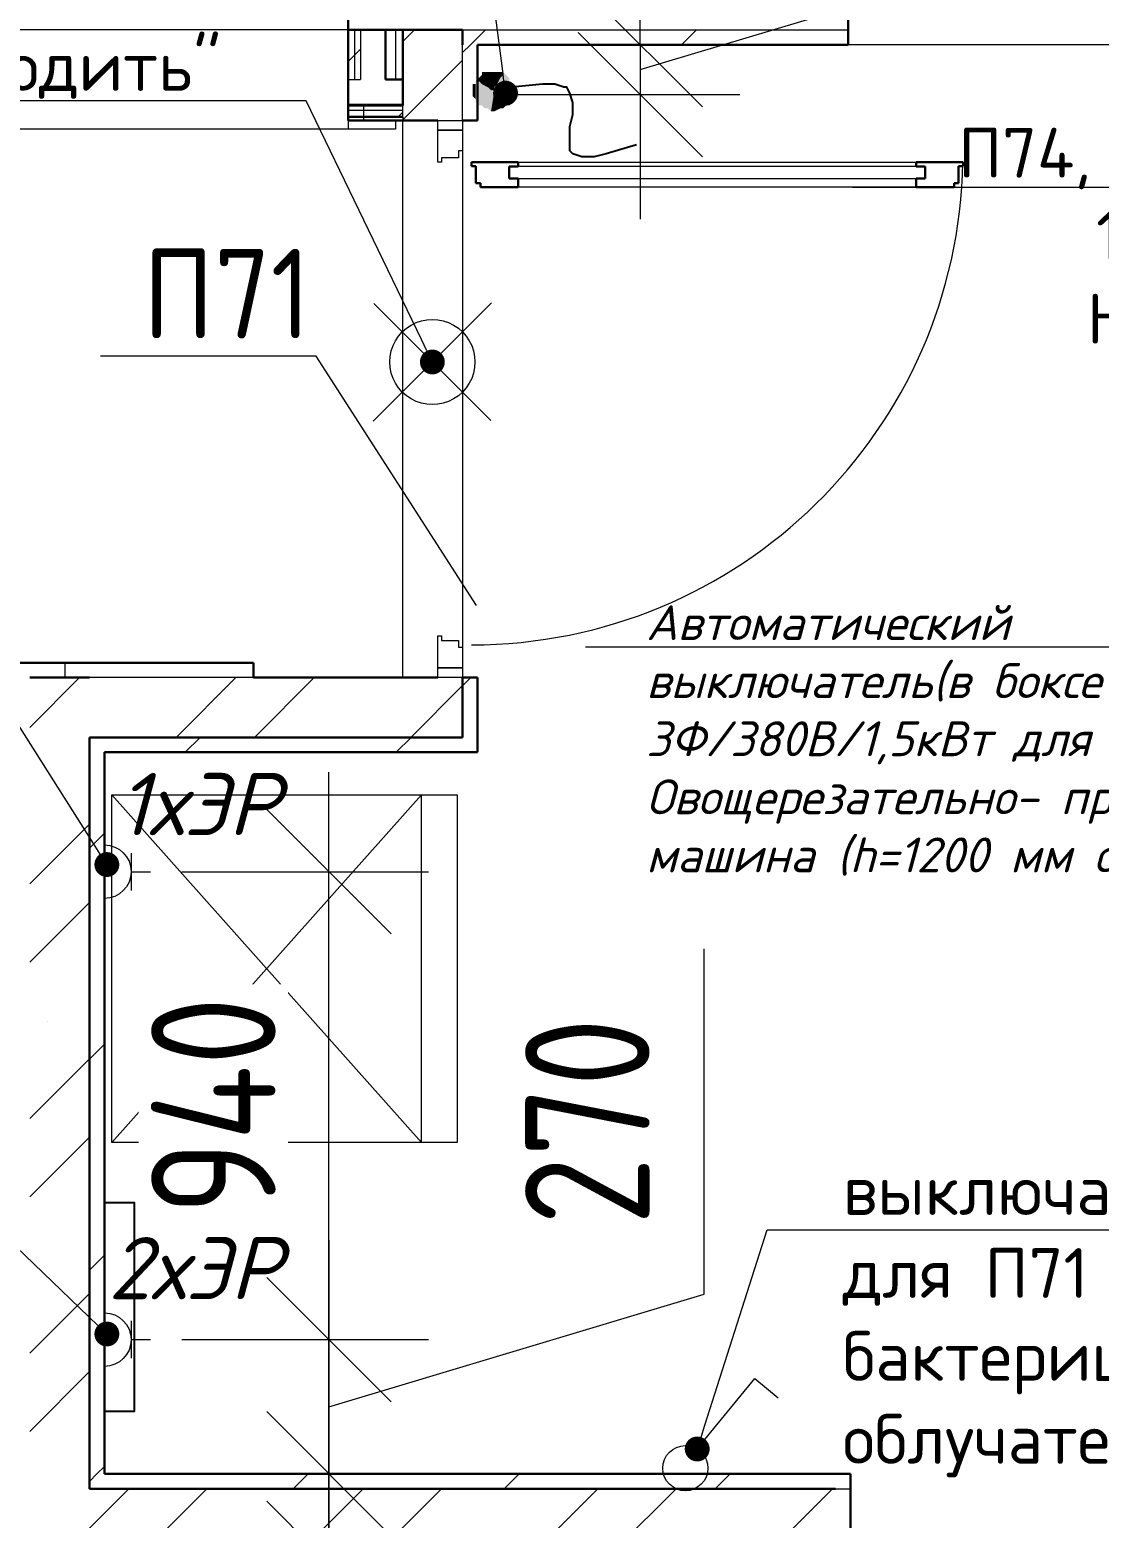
# Model space of a CAD drawing. Header units: millimetres. Extents: x -215207 to 92095, y -30385 to 123050.
# Drawn here: x -25027 to -22878, y 31719 to 34710 of the extents above; entities that cross this region are included whole.
import ezdxf
from ezdxf import colors
from ezdxf.entities.mleader import LeaderData, LeaderLine
from ezdxf.math import Vec2, Vec3

# ---------------------------------------------------------------- set-up
doc = ezdxf.new("R2010")
doc.units = ezdxf.units.MM
doc.linetypes.add('SPLOSHNAY', pattern=[20, 10, 10])
for name, color, linetype, lineweight in [('TX RO', 30, 'Continuous', 9), ('Двери', 7, 'Continuous', 9), ('ДОНМ_ТХ_(Холодильное)', 140, 'Continuous', 20), ('ДОНМ_ТХ_Анно', 84, 'Continuous', 20), ('Каркас_Импост', 7, 'Continuous', 9), ('Монтажный зазор', 7, 'Continuous', 9), ('Остекление', 7, 'Continuous', 9), ('Панель', 7, 'Continuous', 30), ('Поручни', 7, 'Continuous', 9), ('Стены', 7, 'Continuous', 18), ('Стены разрез', 7, 'Continuous', 30), ('Стены штриховка', 7, 'Continuous', 9)]:
    doc.layers.add(name, color=color, linetype=linetype, lineweight=lineweight)
doc.layers.add('бирюлевская', color=7, linetype='Continuous')
doc.layers.add('ТХ Подключения', color=10, linetype='SPLOSHNAY')
doc.layers.add('Открывание', color=7, linetype='Continuous', lineweight=9, true_color=0xc0c0c0)
doc.layers.add('ТХ Подключения ЭОМ', color=7, linetype='Continuous', lineweight=18, true_color=0x003efa)
doc.layers.add('тх размеры розетки', color=7, linetype='Continuous', true_color=0xe91640)
doc.styles.add('ISOCPEUR', font='isocpeur.ttf', dxfattribs={"width": 0.9, "height": 270})
doc.styles.add('lloyd', font='isocpeui.ttf', dxfattribs={"height": 120})
doc.styles.add('TX Text.Base', font='calibril.ttf', dxfattribs={"height": 250})
doc.styles.add('ГОСТ 2.304', font='CS_Gost2304.shx')
doc.styles.add('Номер', font='times.ttf', dxfattribs={"height": 150})
doc.styles.add('Розетки', font='isocpeui.ttf', dxfattribs={"height": 125})
doc.dimstyles.new('СПДС', dxfattribs={"dimscale": 100, "dimtxt": 2.5, "dimasz": 2.5, "dimexe": 2, "dimexo": 0.625, "dimgap": 1, "dimtad": 1, "dimdec": 0, "dimtxsty": 'ГОСТ 2.304', "dimblk": 'OBLIQUE', "dimblk1": 'OBLIQUE', "dimblk2": 'OBLIQUE', "dimcen": 2.5, "dimdle": 2, "dimadec": 0, "dimazin": 2, "dimtfac": 0.75, "dimtdec": 4, "dimtmove": 1, "dimatfit": 3, "dimfxl": 0, "dimtolj": 1, "dimarcsym": 0})
pattern_1 = [(45, (-45356.5, 7949.98), (-235.7317, 235.7317), []), (45, (-45199.35, 7949.98), (-235.7317, 235.7317), [])]
pattern_2 = [(45, (-45356.5, 7949.98), (-212.132, 212.132), [])]
pattern_3 = [(90, (-45356.5, 7950), (-600, 4e-14), [])]
pattern_4 = [(45, (-45356.5, 7949.98), (-106.066, 106.066), [])]

# ---------------------------------------------------------------- blocks, each defined once
blk = doc.blocks.new('_None')
blk = doc.blocks.new('el-kab-sv-tx')
at = {"color": 0}
blk.add_lwpolyline([(0.762, 1.99), (0.889, 1.567), (0.931, 1.397), (0.931, 1.228), (0.889, 1.101), (0.847, 1.058), (0.804, 1.058), (0.677, 1.058), (0.508, 1.058), (0.339, 1.101), (0.169, 1.101), (0.042, 1.058), (-0.042, 1.016), (-0.042, 0.974), (-0.085, 0.847), (-0.085, 0.677), (-0.042, 0.254)], dxfattribs=at)
at = {"color": 0, "transparency": 33554559}
for points in [[(-0.169, 0.212), (0.127, 0.169), (-0.212, 0.169)], [(-0.127, 0.212), (0.127, 0.212), (-0.169, 0.212)], [(0.127, 0.212), (-0.169, 0.212), (0.127, 0.169)], [(-0.085, 0.254), (0.127, 0.212), (-0.127, 0.212)], [(0.169, 0.212), (0.169, 0.212), (-0.127, 0.212)], [(0.169, 0.212), (-0.127, 0.212), (0.127, 0.212)], [(-0.127, 0.212), (0.169, 0.212), (0.127, 0.212)], [(-0.042, 0.254), (0.085, 0.254), (-0.085, 0.254)], [(0.127, 0.254), (0.127, 0.254), (-0.085, 0.254)], [(0.127, 0.254), (-0.085, 0.254), (0.085, 0.254)], [(0.127, 0.254), (-0.085, 0.254), (0.127, 0.212)], [(0, 0.254), (0.042, 0.254), (-0.042, 0.254)], [(-0.042, 0.254), (0.042, 0.254), (0.042, 0.254)], [(0.042, 0.254), (-0.042, 0.254), (0.085, 0.254)], [(0.169, 0.212), (0.127, 0.212), (0.127, 0.212)], [(0.212, 0.212), (0.212, 0.212), (0.127, 0.212)], [(0.212, 0.212), (0.127, 0.212), (0.169, 0.212)], [(0.212, 0.212), (0.127, 0.212), (0.212, 0.169)], [(0.127, 0.212), (0.212, 0.169), (0.127, 0.169)], [(-0.212, 0.169), (0.085, 0.127), (-0.254, 0.127)], [(-0.254, 0.127), (-0.212, 0.127), (-0.212, 0.127)], [(-0.212, 0.127), (-0.254, 0.127), (-0.169, 0.085)], [(-0.254, 0.127), (-0.169, 0.085), (-0.254, 0.085)], [(0.085, 0.127), (-0.254, 0.127), (0.042, 0)], [(-0.254, 0.127), (0.042, 0), (-0.042, 0)], [(-0.169, 0.085), (-0.254, 0.085), (-0.085, 0.042)], [(-0.254, 0.085), (-0.085, 0.042), (-0.254, 0.042)], [(-0.085, 0.042), (-0.254, 0.042), (-0.042, 0)], [(-0.254, 0.042), (-0.042, 0), (-0.254, 0)], [(-0.254, 0), (0, 0), (0, 0)], [(0, 0), (0, 0), (-0.254, 0)], [(0, 0), (-0.254, 0), (0, -0.042)], [(-0.254, 0), (0, -0.042), (-0.254, -0.042)], [(0.127, 0.169), (-0.212, 0.169), (0.085, 0.127)], [(0.042, 0), (0.296, -0.042), (0, -0.042)], [(0.085, 0.127), (0.254, 0.085), (0.042, 0.085)], [(0.254, 0.085), (0.042, 0.085), (0.296, 0)], [(0.042, 0.085), (0.296, 0), (0.042, 0)], [(0.296, 0), (0.042, 0), (0.296, -0.042)], [(0.127, 0.169), (0.254, 0.127), (0.085, 0.127)], [(0.254, 0.127), (0.085, 0.127), (0.254, 0.085)], [(0.212, 0.169), (0.127, 0.169), (0.254, 0.127)], [(0, -0.042), (-0.254, -0.042), (-0.042, -0.085)], [(-0.254, -0.042), (-0.042, -0.085), (-0.254, -0.085)], [(-0.042, -0.085), (-0.254, -0.085), (-0.085, -0.169)], [(-0.254, -0.085), (-0.085, -0.169), (-0.254, -0.169)], [(-0.254, -0.169), (-0.085, -0.169), (-0.212, -0.169)], [(-0.085, -0.169), (-0.212, -0.169), (-0.127, -0.212)], [(-0.212, -0.169), (-0.127, -0.212), (-0.169, -0.212)], [(-0.085, -0.169), (0.212, -0.212), (-0.127, -0.212)], [(-0.042, -0.085), (0.254, -0.127), (-0.085, -0.127)], [(0.254, -0.127), (-0.085, -0.127), (0.212, -0.169)], [(-0.085, -0.127), (0.212, -0.169), (-0.085, -0.169)], [(0.212, -0.169), (-0.085, -0.169), (0.212, -0.212)], [(0, -0.042), (0.254, -0.085), (-0.042, -0.085)], [(0.254, -0.085), (-0.042, -0.085), (0.254, -0.127)], [(0.296, -0.042), (0, -0.042), (0.254, -0.085)], [(-0.127, -0.254), (-0.127, -0.254), (-0.169, -0.212)], [(-0.127, -0.254), (-0.169, -0.212), (-0.127, -0.212)], [(0.212, -0.212), (-0.127, -0.212), (0.169, -0.254)], [(-0.127, -0.212), (0.169, -0.254), (-0.127, -0.254)], [(-0.127, -0.254), (0.169, -0.254), (0.169, -0.254)], [(0.169, -0.254), (0.169, -0.254), (-0.127, -0.254)], [(0.169, -0.254), (-0.127, -0.254), (0.127, -0.254)], [(-0.127, -0.254), (0.127, -0.254), (-0.085, -0.254)], [(0.127, -0.254), (-0.085, -0.254), (0.085, -0.296)], [(-0.085, -0.254), (0.085, -0.296), (-0.085, -0.296)], [(0.085, -0.296), (-0.085, -0.296), (0.042, -0.296)], [(-0.085, -0.296), (0.042, -0.296), (-0.042, -0.296)], [(0.042, -0.296), (-0.042, -0.296), (0, -0.296)], [(-0.042, -0.296), (0.042, -0.296), (0.042, -0.296)], [(0.042, -0.296), (0.042, -0.296), (-0.042, -0.296)]]:
    blk.add_solid(points, dxfattribs=at)
blk = doc.blocks.new('MD1RC4AS-181219145053-0131')
at = {"linetype": 'Continuous', "lineweight": 20, "flags": 128}
for points in [[(179.2, -179.2), (-179.2, 179.2)], [(176.8, 176.8), (-176.8, -176.8)]]:
    blk.add_lwpolyline(points, dxfattribs=at)
blk.add_lwpolyline([(129, 0, 0.268049), (64.5, 111.8, 0.26775), (-64.5, 111.8, 0.268049), (-129, 0, 0.267871), (-64.5, -111.8, 0.26775), (64.5, -111.8, 0.267871)], format="xyb", close=True, dxfattribs=at)
blk = doc.blocks.new('выключатель для ОБН')
at = {"ltscale": 100}
for p, q in [((1015900.3, 353663), (1016132.6, 353945.7)), ((1016132.6, 353945.7), (1016225.8, 353869.1))]:
    blk.add_line(p, q, dxfattribs=at)
blk.add_circle((1015852.6, 353585.7), 90.8, dxfattribs=at)
blk = doc.blocks.new('ЭР1')
at = {"color": 0}
for p, q in [((468776.8, 51486.8), (468776.8, 51449.2)), ((468830.6, 51503), (468830.6, 51395.4)), ((468776.8, 51449.2), (468737.7, 51449.2)), ((468776.8, 51449.2), (468776.8, 51411.7))]:
    blk.add_line(p, q, dxfattribs=at)
blk.add_arc((468830.6, 51449.2), 53.8, 90, 270, dxfattribs=at)
at = {"layer": 'TX RO', "ltscale": 100, "style": 'Номер', "flags": 8}
blk.add_attdef('RO_RAM_001', (466396.1, 51417.4), '', height=420, rotation=180, dxfattribs=at)
blk = doc.blocks.new('Дверь_Alumark_однопольная_S50 - Дв-6_1_1_2200х1120 Пр-6739505-План 1 этажа смеж')
at = {"layer": 'Каркас_Импост'}
for p, q in [((-415, 60), (-374, 60)), ((-415, 10), (-415, 60)), ((-374, 60), (-374, 52)), ((624, 52), (624, 60)), ((624, 60), (665, 60)), ((665, 60), (665, 10)), ((-374, 52), (-360, 52)), ((-360, 52), (-360, 18)), ((610, 52), (624, 52)), ((610, 18), (610, 52)), ((-351, 10), (-415, 10)), ((-360, 18), (-351, 18)), ((-351, 18), (-351, 10)), ((601, 18), (610, 18)), ((601, 10), (601, 18)), ((665, 10), (601, 10))]:
    blk.add_line(p, q, dxfattribs=at)
at = {"layer": 'Монтажный зазор'}
for p, q in [((-435, 60), (-415, 60)), ((-435, 10), (-435, 60)), ((-415, 60), (-415, 10)), ((665, 60), (685, 60)), ((665, 10), (665, 60)), ((685, 60), (685, 10)), ((-415, 10), (-435, 10)), ((685, 10), (665, 10))]:
    blk.add_line(p, q, dxfattribs=at)
at = {"layer": 'Остекление'}
for p, q in [((-342, 990), (-342, 154)), ((-318, 990), (-342, 990)), ((-318, 154), (-318, 990)), ((-342, 154), (-318, 154))]:
    blk.add_line(p, q, dxfattribs=at)
at = {"layer": 'Открывание'}
blk.add_arc((-369, 78), 988, 0, 88.9561, dxfattribs=at)
at = {"layer": 'Панель'}
for p, q in [((-351, 1066), (-343, 1066)), ((-351, 972), (-351, 1066)), ((-343, 1066), (-343, 1057)), ((-343, 1057), (-309, 1057)), ((-309, 1057), (-309, 1048)), ((-309, 1048), (-301, 1048)), ((-301, 1048), (-301, 972)), ((-342, 990), (-342, 972)), ((-318, 990), (-342, 990)), ((-318, 972), (-318, 990)), ((-342, 972), (-351, 972)), ((-301, 972), (-318, 972)), ((-351, 78), (-351, 172)), ((-342, 172), (-351, 172)), ((-342, 154), (-342, 172)), ((-318, 154), (-342, 154)), ((-318, 172), (-318, 154)), ((-301, 172), (-318, 172)), ((-301, 172), (-301, 96)), ((-309, 96), (-309, 87)), ((-301, 96), (-309, 96)), ((-343, 78), (-351, 78)), ((-343, 87), (-343, 78)), ((-309, 87), (-343, 87))]:
    blk.add_line(p, q, dxfattribs=at)
at = {"layer": 'Панель', "lineweight": 9}
for p, q in [((-351, 172), (-351, 972)), ((-301, 972), (-301, 172))]:
    blk.add_line(p, q, dxfattribs=at)
blk = doc.blocks.new('Ограждение - Ограждение-4427602-План 1 этажа смеж')
at = {"layer": 'Поручни'}
for p, q in [((20969, 26760.3), (19219, 26760.3)), ((21064, 26760.3), (21064, 26660.3)), ((21064, 26578.3), (21064, 26560.3)), ((21064, 26560.3), (18649, 26560.3))]:
    blk.add_line(p, q, dxfattribs=at)
blk = doc.blocks.new('Ограждение - Ограждение-6671668-План 1 этажа смеж')
at = {"layer": 'Поручни'}
for p, q in [((20969, 27210.3), (19219, 27210.3)), ((19219, 26560.3), (19219, 26578.3)), ((20969, 26578.3), (20969, 26560.3)), ((20969, 26560.3), (19219, 26560.3))]:
    blk.add_line(p, q, dxfattribs=at)
blk = doc.blocks.new('_Dot')
at = {"color": 0, "linetype": 'ByBlock', "lineweight": -2}
blk.add_line((-0.5, 0), (-1, 0), dxfattribs=at)
at = {"color": 0, "linetype": 'ByBlock', "const_width": 0.5}
blk.add_lwpolyline([(-0.25, 0, 1), (0.25, 0, 1)], format="xyb", close=True, dxfattribs=at)
blk = doc.blocks.new('_Oblique')
at = {"color": 0, "linetype": 'ByBlock', "lineweight": -2}
blk.add_line((-0.5, -0.5), (0.5, 0.5), dxfattribs=at)
blk = doc.blocks.new('*D593')
at = {"layer": 'Defpoints', "color": 0, "ltscale": 100, "transparency": 16777216}
for p in [(-24877.5, 31628.2), (-24877.2, 31428.6), (-24426, 31428.6)]:
    blk.add_point(p, dxfattribs=at)
at = {"layer": 'тх размеры розетки', "color": 0, "lineweight": 9, "ltscale": 100, "transparency": 16777216}
for p, q in [((-24426, 31628.2), (-24426, 31878.2)), ((-24815, 31628.2), (-24226, 31628.2)), ((-24426, 31628.2), (-24426, 31428.6)), ((-24426, 31628.2), (-24426, 31428.6)), ((-24426, 31528.4), (-23661, 31267.3)), ((-24814.7, 31428.6), (-24226, 31428.6)), ((-24426, 31428.6), (-24426, 31178.6)), ((-23661, 31267.3), (-23661, 30579.8))]:
    blk.add_line(p, q, dxfattribs=at)
at = {"layer": 'тх размеры розетки', "color": 0, "lineweight": 9, "ltscale": 100, "transparency": 16777216, "xscale": 250, "yscale": 250, "zscale": 250}
for p, rotation in [((-24426, 31628.2), 270), ((-24426, 31428.6), 90)]:
    blk.add_blockref('_Oblique', p, dxfattribs=dict(at, rotation=rotation))
at = {"layer": 'тх размеры розетки', "color": 0, "ltscale": 100, "transparency": 16777216, "insert": (-23895.7, 30923.6), "char_height": 250, "attachment_point": 5, "rotation": 90, "style": 'ГОСТ 2.304', "bg_fill": 3, "box_fill_scale": 1.1, "bg_fill_color": 256, "bg_fill_true_color": 13158600, "bg_fill_transparency": 0}
blk.add_mtext('\\A1;200', dxfattribs=at)
blk = doc.blocks.new('*D594')
at = {"layer": 'Defpoints', "color": 0, "ltscale": 100, "transparency": 16777216}
for p in [(-24784.5, 32077.9), (-24784.5, 31808.2), (-24426, 31808.2)]:
    blk.add_point(p, dxfattribs=at)
at = {"layer": 'тх размеры розетки', "color": 0, "lineweight": 9, "ltscale": 100, "transparency": 16777216}
for p, q in [((-23672, 32169.3), (-23672, 32863)), ((-24426, 32277.9), (-24426, 31608.2)), ((-24426, 31943.1), (-23672, 32169.3)), ((-24722, 32077.9), (-24226, 32077.9)), ((-24722, 31808.2), (-24226, 31808.2))]:
    blk.add_line(p, q, dxfattribs=at)
at = {"layer": 'тх размеры розетки', "color": 0, "lineweight": 9, "ltscale": 100, "transparency": 16777216, "xscale": 250, "yscale": 250, "zscale": 250}
for p, rotation in [((-24426, 32077.9), 90), ((-24426, 31808.2), 270)]:
    blk.add_blockref('_Oblique', p, dxfattribs=dict(at, rotation=rotation))
at = {"layer": 'тх размеры розетки', "color": 0, "ltscale": 100, "transparency": 16777216, "insert": (-23906.7, 32516.2), "char_height": 250, "attachment_point": 5, "rotation": 90, "style": 'ГОСТ 2.304', "bg_fill": 3, "box_fill_scale": 1.1, "bg_fill_color": 256, "bg_fill_true_color": 13158600, "bg_fill_transparency": 0}
blk.add_mtext('\\A1;270', dxfattribs=at)
blk = doc.blocks.new('*D595')
at = {"layer": 'Defpoints', "color": 0, "ltscale": 100, "transparency": 16777216}
for p in [(-24784.5, 33018.2), (-24426, 33018.2), (-24784.5, 32077.9)]:
    blk.add_point(p, dxfattribs=at)
at = {"layer": 'тх размеры розетки', "color": 0, "lineweight": 9, "ltscale": 100, "transparency": 16777216}
for p, q in [((-24426, 31877.9), (-24426, 33218.2)), ((-24722, 33018.2), (-24226, 33018.2)), ((-24722, 32077.9), (-24226, 32077.9))]:
    blk.add_line(p, q, dxfattribs=at)
at = {"layer": 'тх размеры розетки', "color": 0, "lineweight": 9, "ltscale": 100, "transparency": 16777216, "xscale": 250, "yscale": 250, "zscale": 250}
for p, rotation in [((-24426, 33018.2), 90), ((-24426, 32077.9), 270)]:
    blk.add_blockref('_Oblique', p, dxfattribs=dict(at, rotation=rotation))
at = {"layer": 'тх размеры розетки', "color": 0, "ltscale": 100, "transparency": 16777216, "insert": (-24658.3, 32548.1), "char_height": 250, "attachment_point": 5, "rotation": 90, "style": 'ГОСТ 2.304', "bg_fill": 3, "box_fill_scale": 1.1, "bg_fill_color": 256, "bg_fill_true_color": 13158600, "bg_fill_transparency": 0}
blk.add_mtext('\\A1;940', dxfattribs=at)
blk = doc.blocks.new('*D596')
at = {"layer": 'Defpoints', "color": 0, "ltscale": 100, "transparency": 16777216}
for p in [(-24127.5, 34680.2), (-24126.1, 34579.9), (-23800.2, 34579.9)]:
    blk.add_point(p, dxfattribs=at)
at = {"layer": 'тх размеры розетки', "color": 0, "lineweight": 9, "ltscale": 100, "transparency": 16777216}
for p, q in [((-23075.2, 34847.6), (-23075.2, 35478.8)), ((-23800.2, 34680.2), (-23800.2, 34930.2)), ((-23800.2, 34630.1), (-23075.2, 34847.6)), ((-24065, 34680.2), (-23600.2, 34680.2)), ((-23800.2, 34680.2), (-23800.2, 34579.9)), ((-23800.2, 34680.2), (-23800.2, 34579.9)), ((-24063.6, 34579.9), (-23600.2, 34579.9)), ((-23800.2, 34579.9), (-23800.2, 34329.9))]:
    blk.add_line(p, q, dxfattribs=at)
at = {"layer": 'тх размеры розетки', "color": 0, "lineweight": 9, "ltscale": 100, "transparency": 16777216, "xscale": 250, "yscale": 250, "zscale": 250}
for p, rotation in [((-23800.2, 34680.2), 270), ((-23800.2, 34579.9), 90)]:
    blk.add_blockref('_Oblique', p, dxfattribs=dict(at, rotation=rotation))
at = {"layer": 'тх размеры розетки', "color": 0, "ltscale": 100, "transparency": 16777216, "insert": (-23300.2, 35163.2), "char_height": 250, "attachment_point": 5, "rotation": 90, "style": 'ГОСТ 2.304', "bg_fill": 3, "box_fill_scale": 1.1, "bg_fill_color": 256, "bg_fill_true_color": 13158600, "bg_fill_transparency": 0}
blk.add_mtext('\\A1;100', dxfattribs=at)

msp = doc.modelspace()

# ---------------------------------------------------------------- hatches: boundary and pattern name
at = {"layer": 'Стены разрез', "lineweight": 9}
h = msp.add_hatch(dxfattribs=at)
h.set_pattern_fill('FP_8', color=256, style=0, pattern_type=2)
h.set_pattern_definition(pattern_4)
h.paths.add_polyline_path([(-24387.5, 34610.2), (-24375, 34610.2), (-24375, 34710.2), (-24387.5, 34710.2)])
h = msp.add_hatch(dxfattribs=at)
h.set_pattern_fill('FP_8', color=256, style=0, pattern_type=2)
h.set_pattern_definition(pattern_4)
h.paths.add_polyline_path([(-24375, 34610.2), (-24362.5, 34610.2), (-24362.5, 34710.2), (-24375, 34710.2)])
h = msp.add_hatch(dxfattribs=at)
h.set_pattern_fill('FP_1', color=256, style=0, pattern_type=2)
h.set_pattern_definition(pattern_1)
h.paths.add_polyline_path([(-24207.5, 34528.2), (-24157.5, 34528.2), (-24157.5, 34710.2), (-24277.5, 34710.2), (-24277.5, 34528.2)])
h = msp.add_hatch(dxfattribs=at)
h.set_pattern_fill('FP_13', color=256, style=0, pattern_type=2)
h.set_pattern_definition(pattern_2)
h.paths.add_polyline_path([(-24157.5, 34680.2), (-23382.5, 34680.2), (-23382.5, 34710.2), (-24157.5, 34710.2)])
h.paths.add_polyline_path([(-21632.5, 34680.2), (-21577.5, 34680.2), (-21577.5, 34710.2), (-21632.5, 34710.2)])
h = msp.add_hatch(dxfattribs=at)
h.set_pattern_fill('FP_13', color=256, style=0, pattern_type=2)
h.set_pattern_definition(pattern_2)
h.paths.add_polyline_path([(-24127.5, 33288.2), (-24127.5, 33408.2), (-24157.5, 33408.2), (-24157.5, 33288.2)])
h.paths.add_polyline_path([(-24157.5, 34528.2), (-24127.5, 34528.2), (-24127.5, 34680.2), (-24157.5, 34680.2)])
h = msp.add_hatch(dxfattribs=at)
h.set_pattern_fill('FP_33', color=256, style=0, pattern_type=2)
h.set_pattern_definition([(45, (-45356.5, 7950), (-381.661, 381.661), []), (45, (-45221.57, 7950), (0, 763.322), []), (45, (-45491.44, 7950), (0, 763.322), [])])
h.paths.add_polyline_path([(-28997.5, 34560.2), (-28997.5, 34610.2), (-30057.5, 34610.2), (-30057.5, 34560.2), (-29058.5, 34560.2)])
h.paths.add_polyline_path([(-26807.5, 34560.2), (-26807.5, 34610.2), (-27247.5, 34610.2), (-27247.5, 34560.2), (-26905.9, 34560.2)])
h.paths.add_polyline_path([(-31807.5, 34560.2), (-31807.5, 34610.2), (-32807.5, 34610.2), (-32807.5, 34560.2), (-31928.7, 34560.2)])
h.paths.add_polyline_path([(-26137.5, 34560.2), (-26137.5, 34610.2), (-26707.5, 34610.2), (-26707.5, 34560.2), (-26188.3, 34560.2)])
h.paths.add_polyline_path([(-24387.5, 34560.2), (-24277.5, 34560.2), (-24277.5, 34610.2), (-24387.5, 34610.2)])
h.paths.add_polyline_path([(-40172.5, 34560.2), (-40172.5, 34610.2), (-40632.5, 34610.2), (-40632.5, 34560.2), (-40539.3, 34560.2)])
h.paths.add_polyline_path([(-38492.5, 34560.2), (-37377.5, 34560.2), (-37377.5, 34610.2), (-38492.5, 34610.2)])
h.paths.add_polyline_path([(-35627.5, 34560.2), (-34557.5, 34560.2), (-34557.5, 34610.2), (-35627.5, 34610.2)])
h = msp.add_hatch(dxfattribs=at)
h.set_pattern_fill('FP_8', color=256, style=0, pattern_type=2)
h.set_pattern_definition(pattern_4)
h.paths.add_polyline_path([(-24387.5, 34547.7), (-24277.5, 34547.7), (-24277.5, 34560.2), (-24387.5, 34560.2)])
h.paths.add_polyline_path([(-29058.5, 34547.7), (-28997.5, 34547.7), (-28997.5, 34560.2), (-30057.5, 34560.2), (-30057.5, 34547.7), (-29776.1, 34547.7)])
h.paths.add_polyline_path([(-26188.3, 34547.7), (-26137.5, 34547.7), (-26137.5, 34560.2), (-26707.5, 34560.2), (-26707.5, 34547.7)])
h.paths.add_polyline_path([(-27247.5, 34547.7), (-26807.5, 34547.7), (-26807.5, 34560.2), (-27247.5, 34560.2)])
h.paths.add_polyline_path([(-38386.6, 34547.7), (-37377.5, 34547.7), (-37377.5, 34560.2), (-38492.5, 34560.2), (-38492.5, 34547.7)])
h.paths.add_polyline_path([(-34557.5, 34547.7), (-34557.5, 34560.2), (-35627.5, 34560.2), (-35627.5, 34547.7), (-34798.9, 34547.7)])
h.paths.add_polyline_path([(-32807.5, 34547.7), (-31807.5, 34547.7), (-31807.5, 34560.2), (-32807.5, 34560.2)])
h.paths.add_polyline_path([(-40539.3, 34547.7), (-40172.5, 34547.7), (-40172.5, 34560.2), (-40632.5, 34560.2), (-40632.5, 34547.7)])
h = msp.add_hatch(dxfattribs=at)
h.set_pattern_fill('FP_32', color=256, style=0, pattern_type=2)
h.set_pattern_definition(pattern_3)
h.paths.add_polyline_path([(-26815, 34528.2), (-26807.5, 34528.2), (-26807.5, 34558.2), (-26815, 34558.2), (-26815, 34530.2)])
h.paths.add_polyline_path([(-24307.5, 34528.2), (-24307.5, 34558.2), (-24387.5, 34558.2), (-24387.5, 34528.2)])
h.paths.add_polyline_path([(-26707.5, 34528.2), (-26137.5, 34528.2), (-26137.5, 34558.2), (-26707.5, 34558.2)])
h = msp.add_hatch(dxfattribs=at)
h.set_pattern_fill('FP_8', color=256, style=0, pattern_type=2)
h.set_pattern_definition(pattern_4)
h.paths.add_polyline_path([(-24387.5, 34535.2), (-24277.5, 34535.2), (-24277.5, 34547.7), (-24387.5, 34547.7)])
h.paths.add_polyline_path([(-29776.1, 34535.2), (-28997.5, 34535.2), (-28997.5, 34547.7), (-30057.5, 34547.7), (-30057.5, 34535.2)])
h.paths.add_polyline_path([(-27247.5, 34535.2), (-26807.5, 34535.2), (-26807.5, 34547.7), (-27247.5, 34547.7)])
h.paths.add_polyline_path([(-26188.3, 34535.2), (-26137.5, 34535.2), (-26137.5, 34547.7), (-26707.5, 34547.7), (-26707.5, 34535.2)])
h.paths.add_polyline_path([(-38386.6, 34535.2), (-37377.5, 34535.2), (-37377.5, 34547.7), (-38492.5, 34547.7), (-38492.5, 34535.2)])
h.paths.add_polyline_path([(-35627.5, 34535.2), (-34557.5, 34535.2), (-34557.5, 34547.7), (-35627.5, 34547.7)])
h.paths.add_polyline_path([(-40539.3, 34535.2), (-40172.5, 34535.2), (-40172.5, 34547.7), (-40632.5, 34547.7), (-40632.5, 34535.2)])
h.paths.add_polyline_path([(-32807.5, 34535.2), (-31807.5, 34535.2), (-31807.5, 34547.7), (-32807.5, 34547.7)])
h = msp.add_hatch(dxfattribs=at)
h.set_pattern_fill('FP_32', color=256, style=0, pattern_type=2)
h.set_pattern_definition(pattern_3)
h.paths.add_polyline_path([(-24907.5, 33408.2), (-24577.5, 33408.2), (-24577.5, 33438.2), (-25027.5, 33438.2), (-25027.5, 33408.2)])
h = msp.add_hatch(dxfattribs=at)
h.set_pattern_fill('FP_1', color=256, style=0, pattern_type=2)
h.set_pattern_definition(pattern_1)
h.paths.add_polyline_path([(-25027.5, 29205.2), (-24907.5, 29205.2), (-24907.5, 33408.2), (-25027.5, 33408.2), (-25027.5, 29255.2)])
h = msp.add_hatch(dxfattribs=at)
h.set_pattern_fill('FP_1', color=256, style=0, pattern_type=2)
h.set_pattern_definition(pattern_1)
h.paths.add_polyline_path([(-24157.5, 33288.2), (-24157.5, 33408.2), (-24907.5, 33408.2), (-24907.5, 33288.2), (-24207.5, 33288.2)])
h = msp.add_hatch(dxfattribs=at)
h.set_pattern_fill('FP_13', color=256, style=0, pattern_type=2)
h.set_pattern_definition(pattern_2)
h.paths.add_polyline_path([(-24877.5, 31808.2), (-24877.5, 33288.2), (-24907.5, 33288.2), (-24907.5, 31808.2)])
h = msp.add_hatch(dxfattribs=at)
h.set_pattern_fill('FP_13', color=256, style=0, pattern_type=2)
h.set_pattern_definition(pattern_2)
h.paths.add_polyline_path([(-24127.5, 33258.2), (-24127.5, 33288.2), (-24877.5, 33288.2), (-24877.5, 33258.2)])
h = msp.add_hatch(dxfattribs=at)
h.set_pattern_fill('FP_13', color=256, style=0, pattern_type=2)
h.set_pattern_definition(pattern_2)
h.paths.add_polyline_path([(-24035.7, 31778.2), (-23407.5, 31778.2), (-23407.5, 31808.2), (-24907.5, 31808.2), (-24907.5, 31778.2)])
h = msp.add_hatch(dxfattribs=at)
h.set_pattern_fill('FP_1', color=256, style=0, pattern_type=2)
h.set_pattern_definition(pattern_1)
h.paths.add_polyline_path([(-24877.5, 31658.2), (-23377.5, 31658.2), (-23377.5, 31778.2), (-24907.5, 31778.2), (-24907.5, 31658.2)])

# ---------------------------------------------------------------- linework, layer by layer
at = {"color": 1}
msp.add_lwpolyline([(-24877.5, 32353.4), (-24817.5, 32353.4), (-24817.5, 31933.4), (-24877.5, 31933.4)], close=True, dxfattribs=at)
at = {"layer": 'бирюлевская', "color": 5}
msp.add_line((-24992, 32717.5), (-24992, 32717.5), dxfattribs=at)
at = {"layer": 'ДОНМ_ТХ_(Холодильное)', "lineweight": 0}
msp.add_lwpolyline([(-24862.8, 32474), (-24862.8, 33172.9), (-24168.2, 33172.9), (-24168.2, 32474)], close=True, dxfattribs=at)
for points in [[(-24862.8, 33172.9), (-24240.2, 32474), (-24240.2, 33172.9)], [(-24240.2, 33172.9), (-24862.8, 32474)]]:
    msp.add_lwpolyline(points, dxfattribs=at)
at = {"layer": 'Стены'}
for p, q in [((-24157.5, 34710.2), (-23382.5, 34710.2)), ((-21632.5, 34680.2), (-23382.5, 34680.2)), ((-24277.5, 34535.2), (-24277.5, 34558.2)), ((-24277.5, 33408.2), (-24277.5, 34528.2)), ((-24157.5, 34467.2), (-24157.5, 33469.2))]:
    msp.add_line(p, q, dxfattribs=at)
at = {"layer": 'Стены разрез'}
for p, q in [((-24387.5, 34535.2), (-24387.5, 35412.2)), ((-23382.5, 34680.2), (-23382.5, 35412.2)), ((-24157.5, 34710.2), (-24387.5, 34710.2)), ((-24312.5, 34610.2), (-24312.5, 34710.2)), ((-24277.5, 34558.2), (-24277.5, 34710.2)), ((-24157.5, 34680.2), (-24157.5, 34710.2)), ((-24127.5, 34680.2), (-23382.5, 34680.2)), ((-24127.5, 34528.2), (-24127.5, 34680.2)), ((-24277.5, 34610.2), (-24312.5, 34610.2)), ((-24277.5, 34558.2), (-24387.5, 34558.2)), ((-24387.5, 34558.2), (-24387.5, 34528.2)), ((-24387.5, 34535.2), (-24277.5, 34535.2)), ((-24387.5, 34528.2), (-24207.5, 34528.2)), ((-24157.5, 34528.2), (-24127.5, 34528.2)), ((-24577.5, 33438.2), (-25057.5, 33438.2)), ((-24577.5, 33408.2), (-24577.5, 33438.2)), ((-24907.5, 33408.2), (-25027.5, 33408.2)), ((-24207.5, 33408.2), (-24577.5, 33408.2)), ((-24157.5, 33288.2), (-24157.5, 33408.2)), ((-24127.5, 33408.2), (-24157.5, 33408.2)), ((-24127.5, 33258.2), (-24127.5, 33408.2)), ((-24907.5, 31778.2), (-24907.5, 33288.2)), ((-24907.5, 33288.2), (-24157.5, 33288.2)), ((-24877.5, 31808.2), (-24877.5, 33258.2)), ((-24877.5, 33258.2), (-24127.5, 33258.2)), ((-23377.5, 31808.2), (-24877.5, 31808.2)), ((-23377.5, 31628.2), (-23377.5, 31808.2)), ((-23407.5, 31778.2), (-24907.5, 31778.2))]:
    msp.add_line(p, q, dxfattribs=at)
at = {"layer": 'Стены штриховка'}
for p, q in [((-24375, 34710.2), (-24375, 34610.2)), ((-24362.5, 34710.2), (-24362.5, 34610.2)), ((-24157.5, 34528.2), (-24157.5, 34680.2)), ((-24387.5, 34610.2), (-24362.5, 34610.2)), ((-24277.5, 34560.2), (-24387.5, 34560.2)), ((-24277.5, 34547.7), (-24387.5, 34547.7)), ((-24277.5, 34535.2), (-24277.5, 34528.2)), ((-24577.5, 33408.2), (-24907.5, 33408.2)), ((-23407.5, 31778.2), (-23377.5, 31778.2))]:
    msp.add_line(p, q, dxfattribs=at)

# ---------------------------------------------------------------- block references
at = {"layer": 'Двери', "rotation": 269.9999999999998}
msp.add_blockref('Дверь_Alumark_однопольная_S50 - Дв-6_1_1_2200х1120 Пр-6739505-План 1 этажа смеж', (-24217.5, 34093.2), dxfattribs=at)
at = {"layer": 'Поручни'}
for name in ['Ограждение - Ограждение-6671668-План 1 этажа смеж', 'Ограждение - Ограждение-4427602-План 1 этажа смеж']:
    msp.add_blockref(name, (-45356.5, 7950), dxfattribs=at)
at = {"layer": 'ТХ Подключения', "lineweight": 5, "xscale": 144, "yscale": 144, "zscale": 144, "rotation": 270}
msp.add_blockref('el-kab-sv-tx', (-24094.3, 34588.7), dxfattribs=at)
at = {"layer": 'ТХ Подключения ЭОМ', "lineweight": 20, "ltscale": 3}
for name, p, xscale, yscale, zscale in [('MD1RC4AS-181219145053-0131', (-24218.2, 34042.6), -0.6635520000000001, 0.6635520000000001, 0.6635520000000001), ('выключатель для ОБН', (-531636, -144973.4), 0.5, 0.5, 0.5)]:
    msp.add_blockref(name, p, dxfattribs=dict(at, xscale=xscale, yscale=yscale, zscale=zscale))
at = {"layer": 'ТХ Подключения ЭОМ', "lineweight": 50}
ref = msp.add_blockref('ЭР1', (443953.1, -18431), dxfattribs=dict(at, xscale=-1))
ref.add_attrib('RO_RAM_001', '1хЭР', (-24850.9, 33091.6), dxfattribs={"layer": 'ТХ Подключения', "ltscale": 100, "height": 125, "style": 'Розетки'})
ref = msp.add_blockref('ЭР1', (443953.1, -19371.3), dxfattribs=dict(at, xscale=-1))
ref.add_attrib('RO_RAM_001', '2хЭР', (-24870, 32159), dxfattribs={"layer": 'ТХ Подключения', "ltscale": 100, "height": 125, "style": 'Розетки'})

# ---------------------------------------------------------------- leaders
at = {"layer": 'ДОНМ_ТХ_Анно'}
ml = msp.add_multileader_mtext('Standard', dxfattribs=at)
ml.set_content('П71', color=256, style='ISOCPEUR')
ml.set_leader_properties(lineweight=9)
ml.set_arrow_properties(name='NONE')
ml.build(insert=Vec2(0, 0))
ml.multileader.update_dxf_attribs({"text_left_attachment_type": 6, "text_right_attachment_type": 6, "dogleg_length": 0.25, "arrow_head_size": 250})
ctx = ml.context
ctx.base_point, ctx.char_height, ctx.arrow_head_size, ctx.landing_gap_size, ctx.plane_origin = Vec3(-24793.3, 34054), 180, 250, 25, Vec3(-26809.9, 29477.7)
ctx.left_attachment, ctx.right_attachment = 6, 6
notes = []
notes.append((ctx, [(1, (1, 1, 0), (-24451.5, 34054), (-1, 0), 0.25, [(2, [(-24129.7, 33553.3)], 0, [])])]))
ctx.mtext.insert, ctx.mtext.flow_direction = Vec3(-24800.1, 34270), 5
ml = msp.add_multileader_mtext('Standard', dxfattribs=at)
ml.set_content('П71', color=256, style='ISOCPEUR')
ml.set_leader_properties(lineweight=9)
ml.set_arrow_properties(name='NONE')
ml.build(insert=Vec2(0, 0))
ml.multileader.update_dxf_attribs({"text_left_attachment_type": 6, "text_right_attachment_type": 6, "dogleg_length": 0.25, "arrow_head_size": 250})
ctx = ml.context
ctx.base_point, ctx.char_height, ctx.arrow_head_size, ctx.landing_gap_size, ctx.plane_origin = Vec3(-24793.3, 34054), 180, 250, 25, Vec3(-26809.9, 29477.7)
ctx.left_attachment, ctx.right_attachment = 6, 6
notes.append((ctx, [(1, (1, 1, 0), (-24451.5, 34054), (-1, 0), 0.25, [(2, [(-24129.7, 33553.3)], 0, [])])]))
ctx.mtext.insert, ctx.mtext.flow_direction = Vec3(-24800.1, 34270), 5
at = {"layer": 'ТХ Подключения ЭОМ'}
ml = msp.add_multileader_mtext('Standard', dxfattribs=at)
ml.set_content('\\A1;{\\fISOCPEUR|b0|i0|c204|p34;вывод кабеля, \\PП71, 0,1кВт; \\PH=2200, \\fISOCPEUR|b0|i0|c0|p34;l=1500\\fISOCPEUR|b0|i0|c204|p34;\\P\\A0;с разр. на выключатель. табло"Не входить"}', color=256, style='TX Text.Base')
ml.set_leader_properties(lineweight=9)
ml.set_arrow_properties(name='DOT')
ml.build(insert=Vec2(0, 0))
ml.multileader.update_dxf_attribs({"text_left_attachment_type": 6, "text_right_attachment_type": 6, "dogleg_length": 50, "arrow_head_size": 50})
ctx = ml.context
ctx.base_point, ctx.char_height, ctx.arrow_head_size, ctx.landing_gap_size, ctx.plane_origin = Vec3(-26318.8, 37841.8), 100, 50, 140, Vec3(-48403.8, 34481.7)
ctx.left_attachment, ctx.right_attachment = 6, 6
notes.append((ctx, [(0, (1, 1, 0), (-24487.2, 37841.8), (-1, 0), 11.6, [(1, [(-24071.1, 34582.8)], 0, [])])]))
ctx.mtext.insert, ctx.mtext.width, ctx.mtext.flow_direction = Vec3(-26178.8, 37961.8), 1749.664, 5
ml = msp.add_multileader_mtext('Standard', dxfattribs=at)
ml.set_content('{\\fISOCPEUR|b0|i0|c204|p34;табло "Не входить"}', color=256, style='TX Text.Base')
ml.set_leader_properties(lineweight=9)
ml.set_arrow_properties(name='DOT')
ml.build(insert=Vec2(0, 0))
ml.multileader.update_dxf_attribs({"text_left_attachment_type": 6, "text_right_attachment_type": 6, "dogleg_length": 50, "arrow_head_size": 50})
ctx = ml.context
ctx.base_point, ctx.char_height, ctx.arrow_head_size, ctx.landing_gap_size, ctx.plane_origin = Vec3(-26023.4, 34567.4), 100, 50, 140, Vec3(-48664.1, 32938.6)
ctx.left_attachment, ctx.right_attachment = 6, 6
notes.append((ctx, [(0, (1, 1, 0), (-24471.8, 34567.4), (-1, 0), 11.6, [(1, [(-24218.2, 34042.6)], 0, [])])]))
ctx.mtext.insert, ctx.mtext.width, ctx.mtext.flow_direction = Vec3(-25883.4, 34687.4), 1422.198, 5
ml = msp.add_multileader_mtext('Standard', dxfattribs=at)
ml.set_content('\\A1;{\\fISOCPEUR|b0|i0|c204|p34;П74, 3Ф; 380В, 1,5кВт \\PH=1500}', color=256, style='TX Text.Base')
ml.set_leader_properties(lineweight=9)
ml.set_arrow_properties(name='DOT')
ml.build(insert=Vec2(0, 0))
ml.multileader.update_dxf_attribs({"text_left_attachment_type": 6, "text_right_attachment_type": 6, "dogleg_length": 50, "arrow_head_size": 50})
ctx = ml.context
ctx.base_point, ctx.char_height, ctx.arrow_head_size, ctx.landing_gap_size, ctx.plane_origin = Vec3(-23281.9, 34393.1), 100, 50, 140, Vec3(-41323.5, 33297.1)
ctx.left_attachment, ctx.right_attachment, ctx.text_align_type = 6, 6, 1
notes.append((ctx, [(0, (1, 1, 0), (-22095.3, 34393.1), (-1, 0), 11.6, [(1, [(-21607.4, 33879.4)], 0, [])])]))
ctx.mtext.insert, ctx.mtext.width, ctx.mtext.alignment, ctx.mtext.flow_direction = Vec3(-22694.4, 34513.1), 1115.531, 2, 5
ml = msp.add_multileader_mtext('Standard', dxfattribs=at)
ml.set_content('\\A1;{\\fISOCPEUR|b0|i0|c204|p34;П70, 0,35кВт; \\PH=2200}', color=256, style='TX Text.Base')
ml.set_leader_properties(lineweight=9)
ml.set_arrow_properties(name='DOT')
ml.build(insert=Vec2(0, 0))
ml.multileader.update_dxf_attribs({"text_left_attachment_type": 6, "text_right_attachment_type": 6, "dogleg_length": 50, "arrow_head_size": 50})
ctx = ml.context
ctx.base_point, ctx.char_height, ctx.arrow_head_size, ctx.landing_gap_size, ctx.plane_origin = Vec3(-26253.9, 33466), 100, 50, 140, Vec3(-49205.3, 32931.5)
ctx.left_attachment, ctx.right_attachment, ctx.text_align_type = 6, 6, 1
notes.append((ctx, [(0, (1, 1, 0), (-25147.3, 33466), (-1, 0), 11.6, [(1, [(-24872.5, 33032.6)], 0, [])])]))
ctx.mtext.insert, ctx.mtext.width, ctx.mtext.alignment, ctx.mtext.flow_direction = Vec3(-25706.4, 33586), 1422.198, 2, 5
ml = msp.add_multileader_mtext('Standard', dxfattribs=at)
ml.set_content('\\A1;Автоматический\\Pвыключатель(в боксе IP44)\\P3Ф/380В/1,5кВт для П.74 \\P{\\A0;Овощерезательно- протирочная машина} (h=1200 мм от УЧП)', color=256, style='lloyd')
ml.set_leader_properties(lineweight=9)
ml.build(insert=Vec2(0, 0))
ml.multileader.update_dxf_attribs({"text_left_attachment_type": 6, "text_right_attachment_type": 6, "dogleg_length": 0.45, "arrow_head_size": 95})
ctx = ml.context
ctx.base_point, ctx.char_height, ctx.arrow_head_size, ctx.landing_gap_size, ctx.plane_origin = Vec3(-23788.5, 33469.8), 70, 95, 0.09, Vec3(-17671.6, 33219.8)
ctx.left_attachment, ctx.right_attachment = 6, 6
notes.append((ctx, [(0, (1, 1, 0), (-22306.9, 33469.8), (-1, 0), 158.4, [(0, [(-21659.2, 33355.7)], 0, [])])]))
ctx.mtext.insert, ctx.mtext.width, ctx.mtext.flow_direction = Vec3(-23788.4, 33553.8), 1430.756, 5
ml = msp.add_multileader_mtext('Standard', dxfattribs=at)
ml.set_content('\\A1;{\\fISOCPEUR|b0|i0|c204|p34;П15, 3Ф; 380В, 9,0кВт \\PH=15\\fISOCPEUR|b0|i0|c0|p34;00}', color=256, style='TX Text.Base')
ml.set_leader_properties(lineweight=9)
ml.set_arrow_properties(name='DOT')
ml.build(insert=Vec2(0, 0))
ml.multileader.update_dxf_attribs({"text_left_attachment_type": 6, "text_right_attachment_type": 6, "dogleg_length": 50, "arrow_head_size": 50})
ctx = ml.context
ctx.base_point, ctx.char_height, ctx.arrow_head_size, ctx.landing_gap_size, ctx.plane_origin = Vec3(-23922.7, 31422.8, -966.9), 100, 50, 140, Vec3(-1906, 32088.9, -966.9)
ctx.left_attachment, ctx.right_attachment, ctx.text_align_type = 6, 6, 1
notes.append((ctx, [(1, (1, 1, 0), (-22232.2, 31422.8, -966.9), (-1, 0), 70.5, [(1, [(-21634.4, 32642.5, -966.9)], 0, [])])]))
ctx.mtext.insert, ctx.mtext.width, ctx.mtext.alignment, ctx.mtext.flow_direction = Vec3(-23112.7, 31542.8, -966.9), 1480.297, 2, 5
ml = msp.add_multileader_mtext('Standard', dxfattribs=at)
ml.set_content('\\A1;{\\fISOCPEUR|b0|i0|c204|p34;П72, 0,35кВт; \\PH=1200}', color=256, style='TX Text.Base')
ml.set_leader_properties(lineweight=9)
ml.set_arrow_properties(name='DOT')
ml.build(insert=Vec2(0, 0))
ml.multileader.update_dxf_attribs({"text_left_attachment_type": 6, "text_right_attachment_type": 6, "dogleg_length": 50, "arrow_head_size": 50})
ctx = ml.context
ctx.base_point, ctx.char_height, ctx.arrow_head_size, ctx.landing_gap_size, ctx.plane_origin = Vec3(-26285.1, 32383.3), 100, 50, 140, Vec3(-49205.3, 31988.1)
ctx.left_attachment, ctx.right_attachment, ctx.text_align_type = 6, 6, 1
notes.append((ctx, [(0, (1, 1, 0), (-25178.6, 32383.3), (-1, 0), 11.6, [(1, [(-24872.5, 32089.2)], 0, [])])]))
ctx.mtext.insert, ctx.mtext.width, ctx.mtext.alignment, ctx.mtext.flow_direction = Vec3(-25737.6, 32503.3), 1422.198, 2, 5
ml = msp.add_multileader_mtext('Standard', dxfattribs=at)
ml.set_content('{\\fISOCPEUR|b0|i0|c204|p34;выключатель для П71 бактерицидный облучатель}', color=256, style='TX Text.Base')
ml.set_leader_properties(lineweight=9)
ml.set_arrow_properties(name='DOT')
ml.build(insert=Vec2(0, 0))
ml.multileader.update_dxf_attribs({"text_left_attachment_type": 6, "text_right_attachment_type": 6, "dogleg_length": 50, "arrow_head_size": 50})
ctx = ml.context
ctx.base_point, ctx.char_height, ctx.arrow_head_size, ctx.landing_gap_size, ctx.plane_origin = Vec3(-23533.3, 32298.5), 100, 50, 140, Vec3(-46362.2, 30510.3)
ctx.left_attachment, ctx.right_attachment = 6, 6
notes.append((ctx, [(1, (1, 1, 0), (-23544.9, 32298.5), (1, 0), 11.6, [(1, [(-23685.8, 31858.1)], 0, [])])]))
ctx.mtext.insert, ctx.mtext.width, ctx.mtext.flow_direction = Vec3(-23393.3, 32428.5), 970.572, 5
for ctx, leaders in notes:
    for number, flags, end, landing, length, lines in leaders:
        leader = LeaderData()
        leader.index, (leader.has_last_leader_line, leader.has_dogleg_vector, leader.attachment_direction) = number, flags
        leader.last_leader_point, leader.dogleg_vector, leader.dogleg_length = Vec3(end), Vec3(landing), length
        for number, points, colour, breaks in lines:
            line = LeaderLine()
            line.index, line.vertices, line.color, line.breaks = number, Vec3.list(points), colors.encode_raw_color(colour), breaks
            leader.lines.append(line)
        ctx.leaders.append(leader)

# ---------------------------------------------------------------- next in the draw order: dimensions: what is measured, and where the dimension line sits
at = {"layer": 'тх размеры розетки', "ltscale": 100}
dim = msp.add_linear_dim(base=(-23800.2, 34579.9), p1=(-24127.5, 34680.2), p2=(-24126.1, 34579.9), angle=90, dimstyle='СПДС', override={"dimtfill": 1, "dimlwd": 9, "dimlwe": 9}, dxfattribs=at)
dim.commit()
dim.dimension.update_dxf_attribs({"geometry": '*D596', "text_midpoint": (-23300.2, 34947.6)})
dim = msp.add_linear_dim(base=(-24426, 31428.6), p1=(-24877.5, 31628.2), p2=(-24877.2, 31428.6), angle=90, dimstyle='СПДС', override={"dimtfill": 1, "dimlwd": 9, "dimlwe": 9}, dxfattribs=at)
dim.commit()
dim.dimension.update_dxf_attribs({"geometry": '*D593', "text_midpoint": (-23661, 31167.3), "dimtype": 160})

# ---------------------------------------------------------------- next in the draw order: dimensions: what is measured, and where the dimension line sits
dim = msp.add_linear_dim(base=(-24426, 31808.2), p1=(-24784.5, 32077.9), p2=(-24784.5, 31808.2), angle=90, dimstyle='СПДС', override={"dimtfill": 1, "dimlwd": 9, "dimlwe": 9}, dxfattribs=at)
dim.commit()
dim.dimension.update_dxf_attribs({"geometry": '*D594', "text_midpoint": (-23906.7, 32269.3)})

# ---------------------------------------------------------------- next in the draw order: dimensions: what is measured, and where the dimension line sits
dim = msp.add_linear_dim(base=(-24426, 33018.2), p1=(-24784.5, 32077.9), p2=(-24784.5, 33018.2), angle=90, dimstyle='СПДС', override={"dimtfill": 1, "dimlwd": 9, "dimlwe": 9}, dxfattribs=at)
dim.commit()
dim.dimension.update_dxf_attribs({"geometry": '*D595', "text_midpoint": (-24658.3, 32548.1)})

doc.saveas('drawing.dxf')
